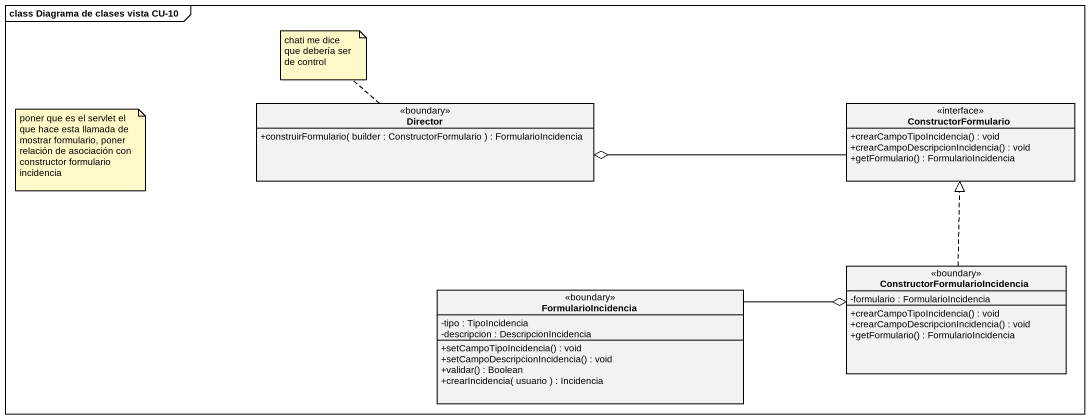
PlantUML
@startuml
mainframe class Diagrama de clases vista CU-10
hide circle
hide empty members
skinparam classAttributeIconSize 0
class Director <<boundary>> {
  +construirFormulario( builder : ConstructorFormulario ) : FormularioIncidencia
}
interface ConstructorFormulario {
  +crearCampoTipoIncidencia() : void
  +crearCampoDescripcionIncidencia() : void
  +getFormulario() : FormularioIncidencia
}
class "ConstructorFormularioIncidencia" as ConstructorFormularioInciden <<boundary>> {
  -formulario : FormularioIncidencia
  +crearCampoTipoIncidencia() : void
  +crearCampoDescripcionIncidencia() : void
  +getFormulario() : FormularioIncidencia
}
class FormularioIncidencia <<boundary>> {
  -tipo : TipoIncidencia
  -descripcion : DescripcionIncidencia
  +setCampoTipoIncidencia() : void
  +setCampoDescripcionIncidencia() : void
  +validar() : Boolean
  +crearIncidencia( usuario ) : Incidencia
}
Director o-right- ConstructorFormulario
ConstructorFormularioInciden .up.|> ConstructorFormulario
ConstructorFormularioInciden o-left- FormularioIncidencia
note top of Director : chati me dice que debería ser de control
note as N2
  poner que es el servlet el que hace esta llamada de mostrar formulario, poner relación de asociación con constructor formulario incidencia
end note
@enduml
